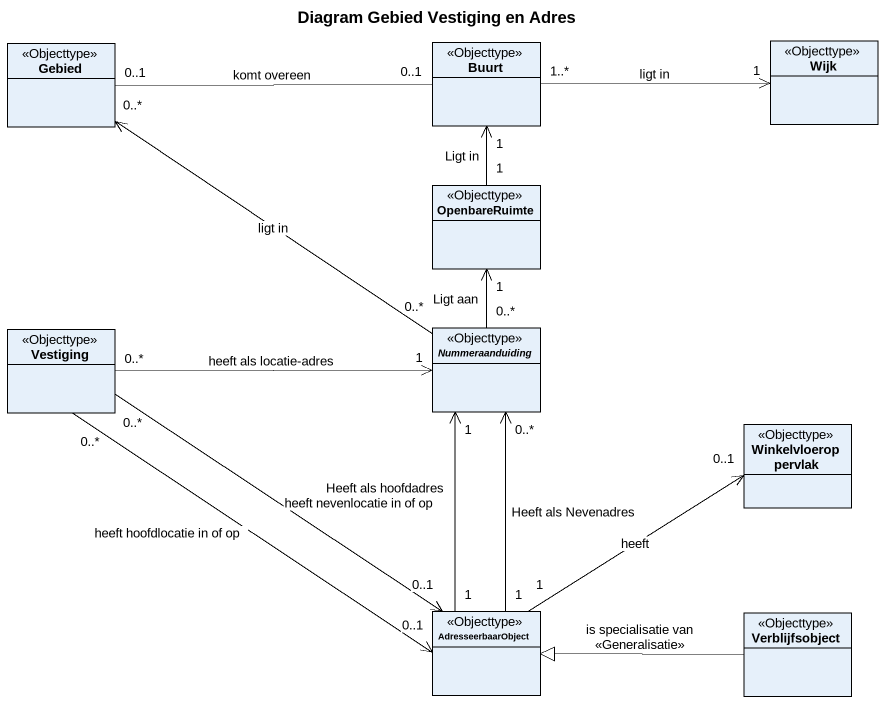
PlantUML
@startuml
title Diagram Gebied Vestiging en Adres
hide circle
hide empty members
class Gebied <<Objecttype>>
class Buurt <<Objecttype>>
class Wijk <<Objecttype>>
class OpenbareRuimte <<Objecttype>>
class Vestiging <<Objecttype>>
abstract class Nummeraanduiding <<Objecttype>>
class Winkelvloeroppervlak <<Objecttype>>
class AdresseerbaarObject <<Objecttype>>
class Verblijfsobject <<Objecttype>>
Gebied "0..1" -right- "0..1" Buurt : komt overeen
Buurt "1..*" -right-> "1" Wijk : ligt in
OpenbareRuimte "1" -up-> "1" Buurt : Ligt in
Vestiging "0..*" --> "0..1" AdresseerbaarObject : heeft hoofdlocatie in of op
Vestiging "0..*" --> "0..1" AdresseerbaarObject : heeft nevenlocatie in of op
Nummeraanduiding "0..*" -up-> "0..*" Gebied : ligt in
Nummeraanduiding "0..*" -up-> "1" OpenbareRuimte : Ligt aan
Nummeraanduiding "1" <-left- "0..*" Vestiging : heeft als locatie-adres
AdresseerbaarObject "1" -up-> "0..*" Nummeraanduiding : Heeft als Nevenadres
AdresseerbaarObject "1" -up-> "1" Nummeraanduiding : Heeft als hoofdadres
AdresseerbaarObject "1" -up-> "0..1" Winkelvloeroppervlak : heeft
Verblijfsobject -left-|> AdresseerbaarObject : is specialisatie van\n<<Generalisatie>>
@enduml
